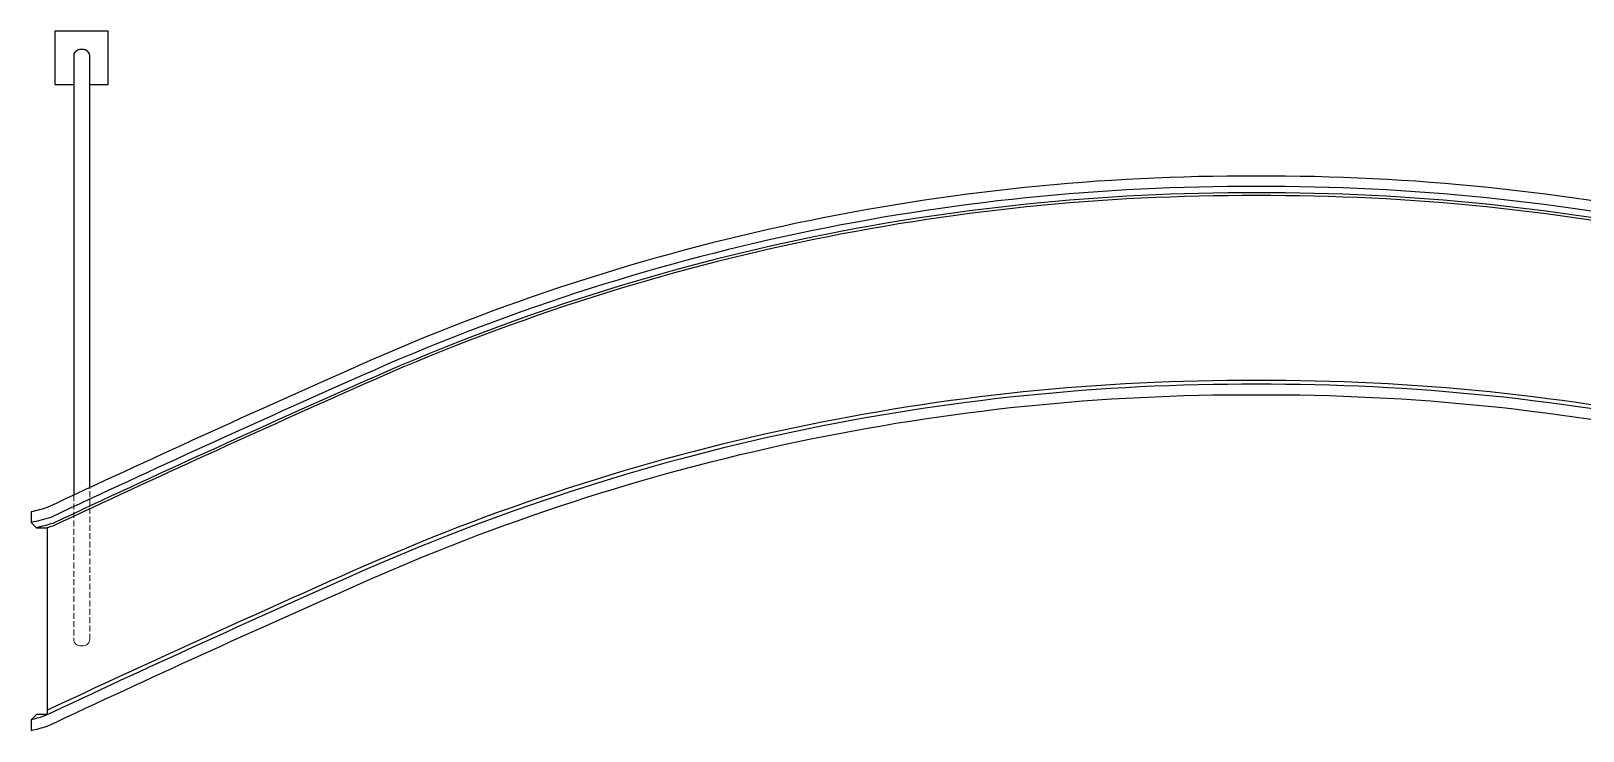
# Model space of a CAD drawing. Header units: millimetres. Extents: x 174511 to 265775, y -1918 to 26385.
# Drawn here: x 253816 to 256728, y 4727 to 6040 of the extents above; entities that cross this region are included whole.
import ezdxf

# ---------------------------------------------------------------- set-up
doc = ezdxf.new("R2010")
doc.units = ezdxf.units.MM
doc.linetypes.add('DASH', pattern=[0.35, 0.25, -0.1])
doc.layers.add('_ACM-A-DETL-THIN', color=2, linetype='Continuous', lineweight=9)
doc.layers.add('I-DETL-LW01', color=1, linetype='Continuous')
doc.layers.add('I-DETL-LW02', color=2, linetype='Continuous')

msp = doc.modelspace()

# ---------------------------------------------------------------- linework, layer by layer
at = {"layer": '_ACM-A-DETL-THIN', "color": 8, "linetype": 'DASH', "ltscale": 45}
for p, q in [((253895.8, 5169.1, 0), (253895.8, 4897.6, 0)), ((253925.8, 4897.6, 0), (253925.8, 5183.1, 0)), ((253895.8, 4897.6, 0), (253896.2, 4895, 0)), ((253896.2, 4895, 0), (253897.3, 4892.6, 0)), ((253924.2, 4892.6, 0), (253925.4, 4895, 0)), ((253925.4, 4895, 0), (253925.8, 4897.6, 0)), ((253897.3, 4892.6, 0), (253899.1, 4890.5, 0)), ((253899.1, 4890.5, 0), (253901.4, 4888.7, 0)), ((253901.4, 4888.7, 0), (253904.2, 4887.4, 0)), ((253904.2, 4887.4, 0), (253907.3, 4886.6, 0)), ((253907.3, 4886.6, 0), (253910.8, 4886.3, 0)), ((253910.8, 4886.3, 0), (253914.2, 4886.6, 0)), ((253914.2, 4886.6, 0), (253917.4, 4887.4, 0)), ((253917.4, 4887.4, 0), (253920.1, 4888.7, 0)), ((253920.1, 4888.7, 0), (253922.5, 4890.5, 0)), ((253922.5, 4890.5, 0), (253924.2, 4892.6, 0))]:
    msp.add_line(p, q, dxfattribs=at)
at = {"layer": 'I-DETL-LW01', "color": 8, "extrusion": (0, -1.19209e-07, 1)}
for points in [[(253960.1, 6039.5), (253860.1, 6039.5), (253860.1, 5939.5), (253895.8, 5939.5)], [(253925.8, 5939.5), (253960.1, 5939.5), (253960.1, 6039.5)]]:
    msp.add_lwpolyline(points, dxfattribs=at)
at = {"layer": 'I-DETL-LW01', "elevation": 0}
for points in [[(258415.8, 5117.9, -0.022159), (258378.6, 5127.5, 0.005466), (257796.3, 5392.7, 0.106526), (256115.8, 5748, 0.106526), (254435.2, 5392.7, 0.005466), (253852.9, 5127.5, -0.022159), (253815.8, 5117.9, -0.019614)], [(258405.8, 5107.9, -0.017973), (258375, 5116.2, 0.005472), (257792.3, 5381.6, 0.106529), (256115.8, 5736, 0.106529), (254439.3, 5381.6, 0.005472), (253856.5, 5116.2, -0.017973), (253825.8, 5107.9, -0.017973)], [(258415.8, 4747.9, -0.015027), (258392.9, 4754, 0.00544), (257812.6, 5018.3, 0.106511), (256115.8, 5377, 0.106511), (254418.9, 5018.3, 0.00544), (253838.6, 4754, -0.015027), (253815.8, 4747.9)], [(258385.8, 4765.6, 0.005333), (257816.6, 5024.6, 0.106508), (256115.8, 5384.2, 0.106508), (254414.9, 5024.6, 0.005333), (253845.8, 4765.6, 0.005333)]]:
    msp.add_lwpolyline(points, format="xyb", dxfattribs=at)
at = {"layer": 'I-DETL-LW01', "color": 8, "elevation": 0}
msp.add_lwpolyline([(258385.8, 5107.9, -0.006327), (258375, 5111.1, 0.005472), (257792.3, 5376.5, 0.106529), (256115.8, 5730.9, 0.106529), (254439.3, 5376.5, 0.005472), (253856.5, 5111.1, -0.006327), (253845.8, 5107.9, -0.006327)], format="xyb", dxfattribs=at)
at = {"layer": 'I-DETL-LW01', "color": 8}
msp.add_polyline3d([(253925.8, 5183.1, 0), (253925.8, 5993.9, 0), (253925.4, 5996.5, 0), (253924.2, 5998.9, 0), (253922.5, 6001, 0), (253920.1, 6002.7, 0), (253917.4, 6004.1, 0), (253914.2, 6004.9, 0), (253910.8, 6005.2, 0), (253907.3, 6004.9, 0), (253904.2, 6004.1, 0), (253901.4, 6002.7, 0), (253899.1, 6001, 0), (253897.3, 5998.9, 0), (253896.2, 5996.5, 0), (253895.8, 5993.9, 0), (253895.8, 5169.1, 0)], dxfattribs=at)
at = {"layer": 'I-DETL-LW02', "elevation": 0}
msp.add_lwpolyline([(257804.5, 5410.5, 0.106518), (256115.8, 5767.5, 0.106518), (254427.1, 5410.5, 0.005453), (253845.7, 5145.7, -0.018758), (253815.8, 5137.9), (253815.8, 5117.9), (253825.8, 5107.9), (253845.8, 5107.9), (253845.8, 4757.9), (253825.8, 4757.9), (253815.8, 4747.9), (253815.8, 4727.9, 0.018758), (253845.7, 4735.7, -0.005453), (254427.1, 5000.5, -0.106518), (256115.8, 5357.5, -0.106518), (257804.5, 5000.5, -0.005453)], format="xyb", dxfattribs=at)

doc.saveas('drawing.dxf')
